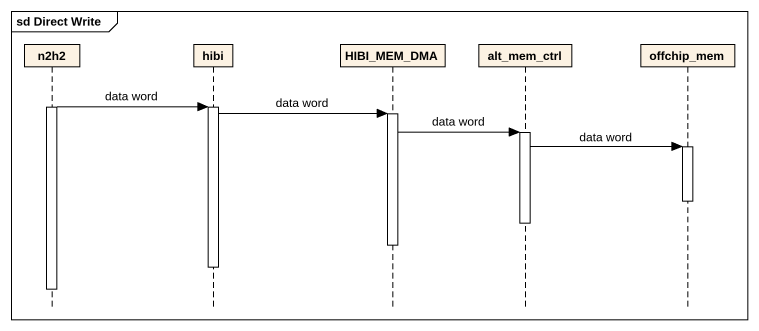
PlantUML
@startuml
mainframe sd Direct Write
hide footbox
participant n2h2
participant hibi
participant HIBI_MEM_DMA
participant alt_mem_ctrl
participant offchip_mem

activate n2h2
n2h2 -> hibi : data word
activate hibi
hibi -> HIBI_MEM_DMA : data word
activate HIBI_MEM_DMA
HIBI_MEM_DMA -> alt_mem_ctrl : data word
activate alt_mem_ctrl
alt_mem_ctrl -> offchip_mem : data word
activate offchip_mem
deactivate offchip_mem
deactivate alt_mem_ctrl
deactivate HIBI_MEM_DMA
deactivate hibi
deactivate n2h2
@enduml
